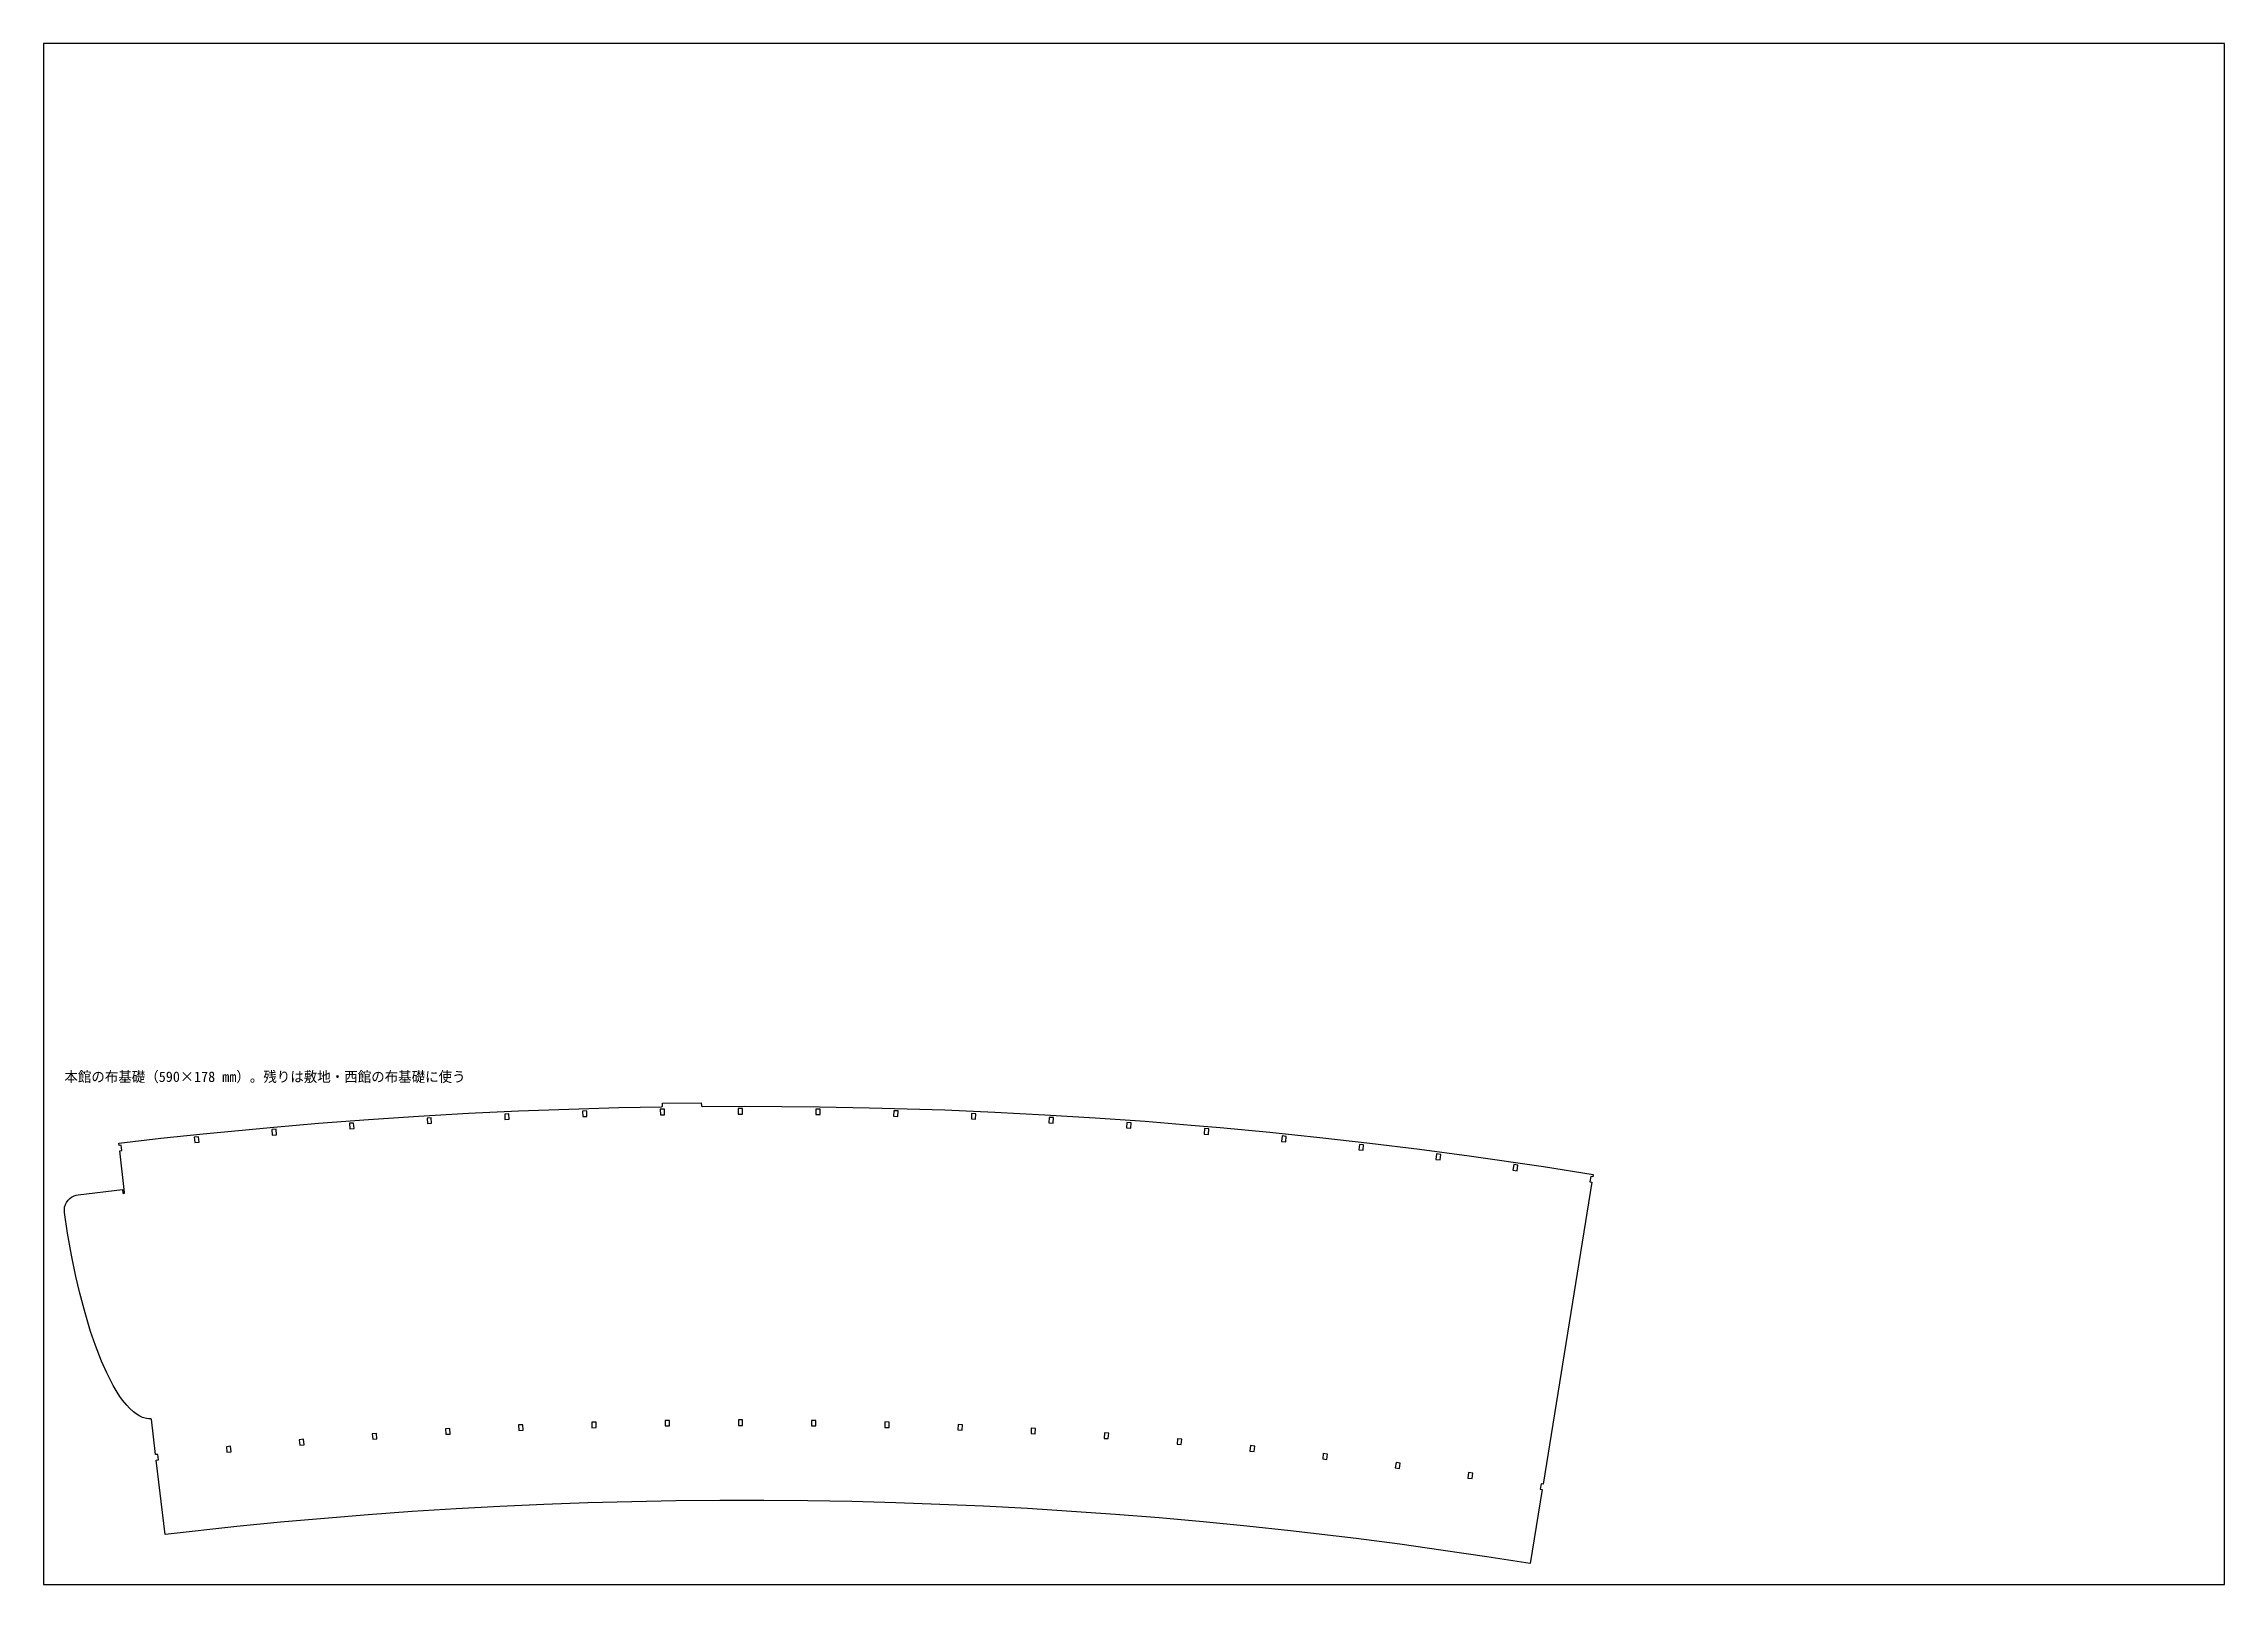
# Model space of a CAD drawing. Header units: millimetres. Extents: x 0 to 841, y 0 to 594.
import ezdxf

# ---------------------------------------------------------------- set-up
doc = ezdxf.new("R2010")
doc.units = ezdxf.units.MM
doc.layers.add('CUT_red', color=1, linetype='Continuous', true_color=0xff0000)
doc.layers.add('REF_delete', color=7, linetype='Continuous')

msp = doc.modelspace()

# ---------------------------------------------------------------- linework, layer by layer
at = {"layer": 'CUT_red', "true_color": 0xff0000}
for points in [[(253.65, 184.52), (253.76, 184.35), (253.95, 184.29), (270.19, 184.35), (299.2, 184.15), (318.54, 183.78), (347.54, 182.89), (366.86, 182.07), (386.17, 181.07), (405.48, 179.88), (424.77, 178.52), (442.61, 177.08), (453.68, 176.12), (472.94, 174.3), (492.17, 172.3), (511.39, 170.12), (530.59, 167.75), (549.76, 165.21), (578.47, 161.05), (597.58, 158.05), (597.43, 157.11), (596.62, 157.24), (596.28, 155.17), (597.09, 155.04), (578.28, 38.65), (577.47, 38.78), (577.13, 36.71), (577.94, 36.58), (573.32, 8), (556.56, 10.63), (539.78, 13.12), (522.98, 15.45), (506.15, 17.63), (480.88, 20.62), (464.01, 22.43), (447.12, 24.09), (430.23, 25.59), (413.31, 26.95), (396.39, 28.15), (379.46, 29.2), (362.52, 30.1), (345.57, 30.85), (328.61, 31.45), (311.65, 31.9), (294.69, 32.19), (277.73, 32.34), (260.76, 32.33), (243.8, 32.17), (226.84, 31.86), (209.88, 31.4), (192.92, 30.79), (175.98, 30.02), (159.04, 29.11), (142.1, 28.04), (125.18, 26.82), (108.27, 25.45), (91.38, 23.93), (74.49, 22.26), (46.85, 19.19), (43.44, 47.94), (44.26, 48.04), (44.01, 50.13), (43.19, 50.03), (41.58, 63.66), (41.34, 63.87), (40.59, 63.84), (39.63, 63.94), (38.15, 64.35), (37.14, 64.8), (35.64, 65.72), (34.61, 66.51), (33.07, 67.94), (32.03, 69.07), (30.48, 71.01), (29.44, 72.46), (28.41, 74.04), (26.88, 76.63), (24.35, 81.55), (22.37, 86), (19.98, 92.14), (18.14, 97.48), (15.97, 104.64), (13.94, 112.27), (12.44, 118.67), (10.73, 126.95), (9.23, 135.46), (8.05, 143.37), (8, 144.57), (8.1, 145.36), (8.45, 146.5), (8.8, 147.22), (9.49, 148.18), (10.07, 148.74), (10.7, 149.22), (11.75, 149.77), (12.49, 150.01), (13.29, 150.16), (30.36, 152.18), (30.54, 150.88), (30.78, 150.73), (31.04, 150.76), (31.18, 150.85), (31.24, 151.08), (29.35, 167.11), (30.16, 167.21), (29.92, 169.3), (29.1, 169.2), (28.99, 170.14), (45.26, 172), (61.55, 173.73), (88.72, 176.32), (105.97, 177.78), (125.25, 179.24), (144.55, 180.51), (163.86, 181.6), (183.18, 182.51), (202.51, 183.24), (221.84, 183.79), (238.34, 184.1), (238.53, 184.17), (238.63, 184.35), (238.62, 185.54), (253.64, 185.71), (253.65, 184.52)], [(118.06, 175.66), (119.7, 175.78), (119.55, 177.87), (117.91, 177.75), (118.06, 175.66)], [(147.98, 177.66), (149.62, 177.76), (149.49, 179.86), (147.86, 179.76), (147.98, 177.66)], [(179.56, 179.3), (179.47, 181.4), (177.83, 181.33), (177.93, 179.23), (179.56, 179.3)], [(209.53, 180.41), (209.46, 182.51), (207.83, 182.46), (207.89, 180.36), (209.53, 180.41)], [(239.5, 181.08), (239.47, 183.18), (237.83, 183.15), (237.86, 181.05), (239.5, 181.08)], [(267.85, 181.3), (269.49, 181.3), (269.49, 183.4), (267.85, 183.4), (267.85, 181.3)], [(297.83, 181.12), (299.47, 181.09), (299.5, 183.19), (297.86, 183.22), (297.83, 181.12)], [(329.45, 180.44), (329.51, 182.54), (327.87, 182.59), (327.81, 180.49), (329.45, 180.44)], [(359.41, 179.36), (359.5, 181.45), (357.86, 181.52), (357.77, 179.43), (359.41, 179.36)], [(389.36, 177.83), (389.48, 179.93), (387.84, 180.02), (387.72, 177.92), (389.36, 177.83)], [(417.64, 175.98), (419.28, 175.87), (419.43, 177.96), (417.79, 178.08), (417.64, 175.98)], [(59.97, 170.5), (59.75, 172.59), (58.12, 172.42), (58.33, 170.33), (59.97, 170.5)], [(89.81, 173.36), (89.63, 175.45), (87.99, 175.31), (88.18, 173.21), (89.81, 173.36)], [(447.53, 173.61), (449.17, 173.46), (449.35, 175.56), (447.71, 175.7), (447.53, 173.61)], [(479.01, 170.62), (479.23, 172.71), (477.6, 172.88), (477.38, 170.79), (479.01, 170.62)], [(508.82, 167.35), (509.06, 169.43), (507.43, 169.62), (507.19, 167.54), (508.82, 167.35)], [(538.57, 163.64), (538.85, 165.72), (537.22, 165.93), (536.95, 163.85), (538.57, 163.64)], [(566.65, 159.73), (568.27, 159.49), (568.57, 161.57), (566.95, 161.81), (566.65, 159.73)], [(155.08, 57.87), (156.72, 57.97), (156.6, 60.07), (154.96, 59.97), (155.08, 57.87)], [(184.91, 59.42), (184.82, 61.52), (183.18, 61.45), (183.27, 59.35), (184.91, 59.42)], [(213.12, 60.46), (213.06, 62.56), (211.42, 62.51), (211.48, 60.41), (213.12, 60.46)], [(241.34, 61.09), (241.31, 63.19), (239.67, 63.17), (239.7, 61.07), (241.34, 61.09)], [(267.93, 61.3), (269.57, 61.3), (269.57, 63.4), (267.93, 63.4), (267.93, 61.3)], [(296.16, 61.13), (297.8, 61.11), (297.83, 63.21), (296.19, 63.23), (296.16, 61.13)], [(326.02, 60.49), (326.08, 62.59), (324.44, 62.64), (324.38, 60.54), (326.02, 60.49)], [(354.23, 59.47), (354.32, 61.57), (352.68, 61.64), (352.59, 59.54), (354.23, 59.47)], [(382.42, 58.03), (382.54, 60.13), (380.9, 60.22), (380.78, 58.13), (382.42, 58.03)], [(72.32, 51.14), (72.1, 53.23), (70.47, 53.06), (70.69, 50.97), (72.32, 51.14)], [(100.42, 53.83), (100.23, 55.92), (98.6, 55.78), (98.78, 53.68), (100.42, 53.83)], [(126.92, 55.98), (128.55, 56.11), (128.4, 58.2), (126.76, 58.08), (126.92, 55.98)], [(408.95, 56.3), (410.59, 56.18), (410.74, 58.27), (409.1, 58.39), (408.95, 56.3)], [(437.09, 54.06), (438.73, 53.92), (438.91, 56.01), (437.27, 56.15), (437.09, 54.06)], [(466.83, 51.24), (467.04, 53.33), (465.41, 53.5), (465.2, 51.41), (466.83, 51.24)], [(494.89, 48.16), (495.13, 50.25), (493.5, 50.44), (493.26, 48.35), (494.89, 48.16)], [(522.9, 44.67), (523.17, 46.75), (521.55, 46.96), (521.27, 44.88), (522.9, 44.67)], [(549.23, 41), (550.85, 40.76), (551.16, 42.84), (549.54, 43.08), (549.23, 41)]]:
    msp.add_lwpolyline(points, dxfattribs=at)
at = {"layer": 'REF_delete'}
msp.add_lwpolyline([(841, 0), (841, 594), (0, 594), (0, 0), (841, 0)], dxfattribs=at)

# ---------------------------------------------------------------- texts
msp.add_text('本館の布基礎（590×178 mm）。残りは敷地・西館の布基礎に使う', height=4, dxfattribs=at).set_placement((8, 193.71))

doc.saveas('drawing.dxf')
